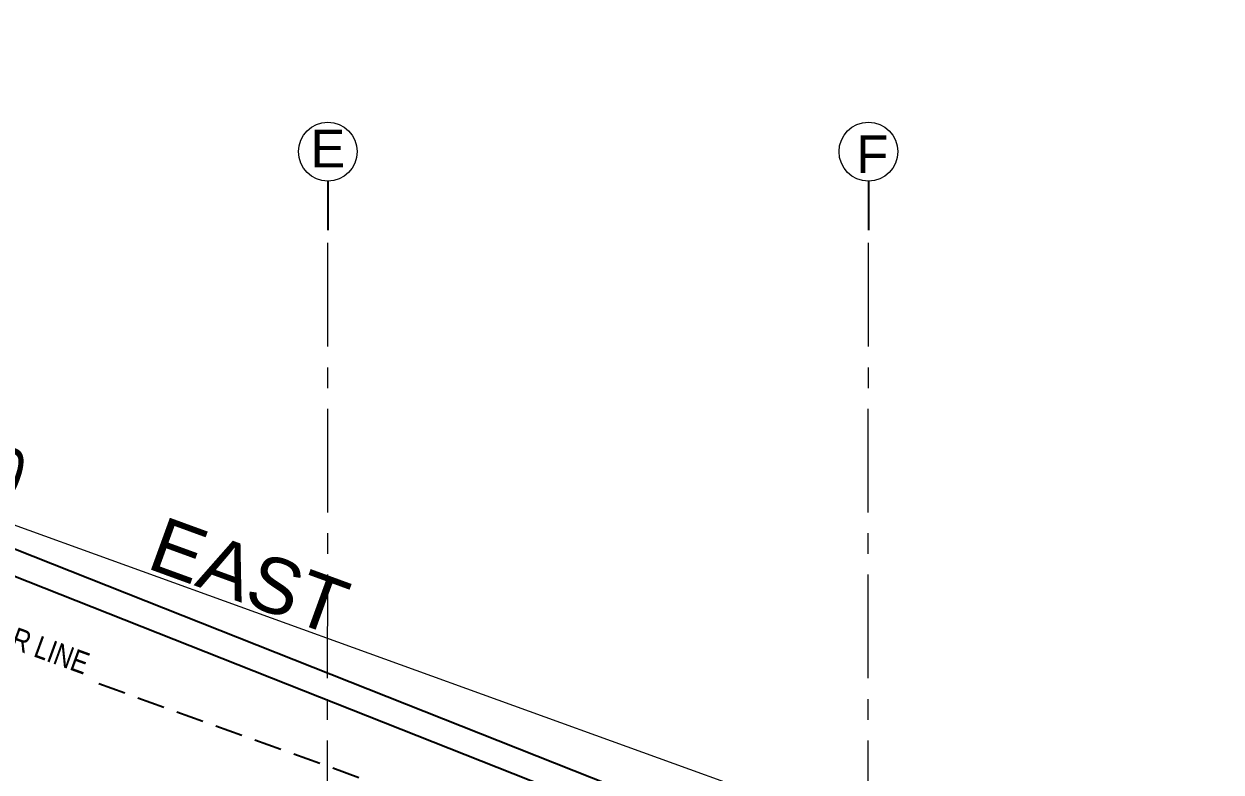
# Model space of a CAD drawing. Header units: metres. Extents: x 60101 to 1133747, y -540 to 107947.
# Drawn here: x 575542 to 586378, y 54289 to 61055 of the extents above; entities that cross this region are included whole.
import ezdxf

# ---------------------------------------------------------------- set-up
doc = ezdxf.new("R2010")
doc.units = ezdxf.units.M
doc.header["$LTSCALE"] = 5
doc.header["$PDMODE"] = 3
doc.header["$PDSIZE"] = 20
doc.linetypes.add('CENTER', pattern=[2, 1.25, -0.25, 0.25, -0.25])
doc.linetypes.add('HIDDEN', pattern=[0.375, 0.25, -0.125])
for name, color, linetype in [('A-DIM', 2, 'Continuous'), ('A-hatch', 251, 'Continuous'), ('A-PLOT BOUNDARY', 1, 'Continuous'), ('A-TEXT', 3, 'Continuous'), ('A-WALL-ELEV', 134, 'Continuous')]:
    doc.layers.add(name, color=color, linetype=linetype)
doc.layers.add('A-FLOR-GRID', color=252, linetype='CENTER', lineweight=9)
doc.layers.add('A-Furniture', color=252, linetype='Continuous', lineweight=5)
doc.styles.add('CEN GOTHIC', font='GOTHIC.TTF', dxfattribs={"width": 0.7})
doc.styles.add('century', font='GOTHIC.TTF', dxfattribs={"width": 0.8})
doc.styles.add('Century Gothic_B', font='GOTHICB.TTF', dxfattribs={"height": 199.9999999999998})
doc.styles.get("Standard").update_dxf_attribs({"font": 'arial.ttf'})
doc.dimstyles.new('1-50', dxfattribs={"dimscale": 50, "dimtxt": 5, "dimasz": 1.25, "dimexe": 1, "dimexo": 1, "dimgap": 0, "dimtad": 0, "dimdec": 0, "dimrnd": 5, "dimzin": 12, "dimdsep": 46, "dimtxsty": 'CEN GOTHIC', "dimblk": 'ARCHTICK', "dimcen": 1, "dimdle": 1, "dimclrd": 6, "dimclre": 6, "dimclrt": 256, "dimadec": 0, "dimazin": 3, "dimtfac": 1, "dimtdec": 0, "dimtmove": 1, "dimatfit": 2, "dimfxl": 5, "dimfxlon": 1, "dimtvp": 0.75, "dimtolj": 1, "dimtzin": 12, "dimlwd": 18, "dimlwe": 18, "dimarcsym": 0})

# ---------------------------------------------------------------- blocks, each defined once
blk = doc.blocks.new('_ArchTick')
at = {"color": 0, "linetype": 'ByBlock', "const_width": 0.15}
blk.add_lwpolyline([(-0.5, -0.5), (0.5, 0.5)], dxfattribs=at)
blk = doc.blocks.new('*D386')
at = {"layer": 'A-DIM', "color": 6, "lineweight": 18, "transparency": 16777216}
for p, q in [((562958.9981315618, 60773.24887508611), (563060.9292262372, 61055.40140819232)), ((586245.564737994, 52360.68847984532), (586347.4958326694, 52642.84101295154))]:
    blk.add_line(p, q, dxfattribs=at)
at = {"layer": 'A-DIM', "lineweight": 18, "transparency": 16777216}
blk.add_line((562996.9152882736, 61025.36450178723), (586377.5327390746, 52578.82707498796), dxfattribs=at)
at = {"layer": 'Defpoints', "color": 0, "transparency": 16777216}
for p in [(562856.41667273, 60489.29608765381), (586330.5073168902, 52595.81559076719), (586142.9832791622, 52076.73569241306)]:
    blk.add_point(p, dxfattribs=at)
at = {"layer": 'A-DIM', "lineweight": 18, "transparency": 16777216, "xscale": 62.5, "yscale": 62.5, "zscale": 62.5}
for p, rotation in [((563043.940710458, 61008.37598600797), 160.1371189231768), ((586330.5073168902, 52595.81559076719), 340.1371189231768)]:
    blk.add_blockref('_ArchTick', p, dxfattribs=dict(at, rotation=rotation))
at = {"layer": 'A-DIM', "transparency": 16777216, "insert": (574821.0475531656, 57172.52888122335), "char_height": 500, "attachment_point": 5, "rotation": 340.13711892317684, "style": 'century'}
blk.add_mtext('\\A1;24760', dxfattribs=at)
blk = doc.blocks.new('COL.CEN')
at = {"layer": 'A-FLOR-GRID', "ltscale": 150}
for p, q in [((6807.652975005563, 2842.77133483591), (6819.29508057996, 23396.51957174162)), ((11700.28506893897, 2842.77133483591), (11711.92717451337, 23396.51957174162))]:
    blk.add_line(p, q, dxfattribs=at)
at = {"layer": 'A-Furniture', "ltscale": 0.05}
for centre in [(6819.29508057996, 24106.17972493013), (11711.92717451337, 24106.17972493013)]:
    blk.add_circle(centre, 266.0298200406714, dxfattribs=at)
at = {"layer": 'A-WALL-ELEV', "ltscale": 0.1}
for p, q in [((6819.29508057996, 23835.86044915515), (6819.29508057996, 23396.51957174162)), ((11711.92717451337, 23835.86044915515), (11711.92717451337, 23396.51957174162))]:
    blk.add_line(p, q, dxfattribs=at)
at = {"layer": 'A-TEXT'}
for s, p in [('E', (6660.90928908638, 23963.73338716272)), ('F', (11601.914548595, 23912.36577491892))]:
    blk.add_text(s, height=340, dxfattribs=at).set_placement(p)
blk = doc.blocks.new('COL WITH GRID')
at = {"layer": 'A-TEXT'}
blk.add_blockref('COL.CEN', (-8092.389425362577, -1757.19115636585), dxfattribs=at)

msp = doc.modelspace()

# ---------------------------------------------------------------- linework, layer by layer
at = {"layer": 'A-hatch', "linetype": 'HIDDEN', "ltscale": 200}
msp.add_line((584217.1880263323, 52203.25237885257), (563299.2267447049, 59744.89468208095), dxfattribs=at)
at = {"layer": 'A-PLOT BOUNDARY', "lineweight": 25, "ltscale": 100}
msp.add_line((586142.9832791621, 52076.73569241306), (574770.9693555767, 56576.73717227718), dxfattribs=at)
msp.add_lwpolyline([(583056.2981730041, 51269.28408578719), (583056.2981730041, 53050.810237962), (574692.7068299525, 56360.35361995289), (563058.623808996, 60180.81053995198), (561258.8826587878, 40769.8976587369), (561501.2981730038, 40769.8976587369)], dxfattribs=at)

# ---------------------------------------------------------------- block references
msp.add_blockref('COL WITH GRID', (579566.3575196421, 37551.57030557218))

# ---------------------------------------------------------------- texts
at = {"layer": 'A-TEXT', "insert": (576138.6786940927, 56852.74957338115, 286.9999999999919), "char_height": 500, "width": 3182.768035262823, "attachment_point": 1, "rotation": 340, "style": 'Century Gothic_B'}
msp.add_mtext('\\pi713.82604;{\\fArial|b0|i0|c0|p34;EAST}', dxfattribs=at)

# ---------------------------------------------------------------- dimensions: what is measured, and where the dimension line sits
at = {"layer": 'A-DIM', "color": 1}
dim = msp.add_aligned_dim(p1=(562856.4166727299, 60489.29608765384), p2=(586142.9832791621, 52076.73569241306), distance=551.9141288290962, dimstyle='1-50', override={"dimtxt": 10, "dimtxsty": 'century', "dimblk": 'ArchTick', "dimclrd": 256, "dimclre": 6}, dxfattribs=at)
dim.commit()
dim.dimension.update_dxf_attribs({"geometry": '*D386', "text_midpoint": (574821.0475531656, 57172.52888122335)})

# ---------------------------------------------------------------- next in the draw order: texts
at = {"layer": 'A-TEXT', "extrusion": (0.0003430221975995036, -0.0001260272328989243, 0.9999999332264522), "insert": (576154.1396850161, 55356.17173791527, -0.5231152794973575), "char_height": 199.9999999999995, "width": 2421.228204858389, "attachment_point": 3, "text_direction": (0.939537356663007, -0.3424462321131349, -0.0003654397442609627), "style": 'century', "bg_fill": 2}
msp.add_mtext('{\\fArial|b0|i0|c0|p34;TYPICAL FLOOR LINE}', dxfattribs=at)

doc.saveas('drawing.dxf')
